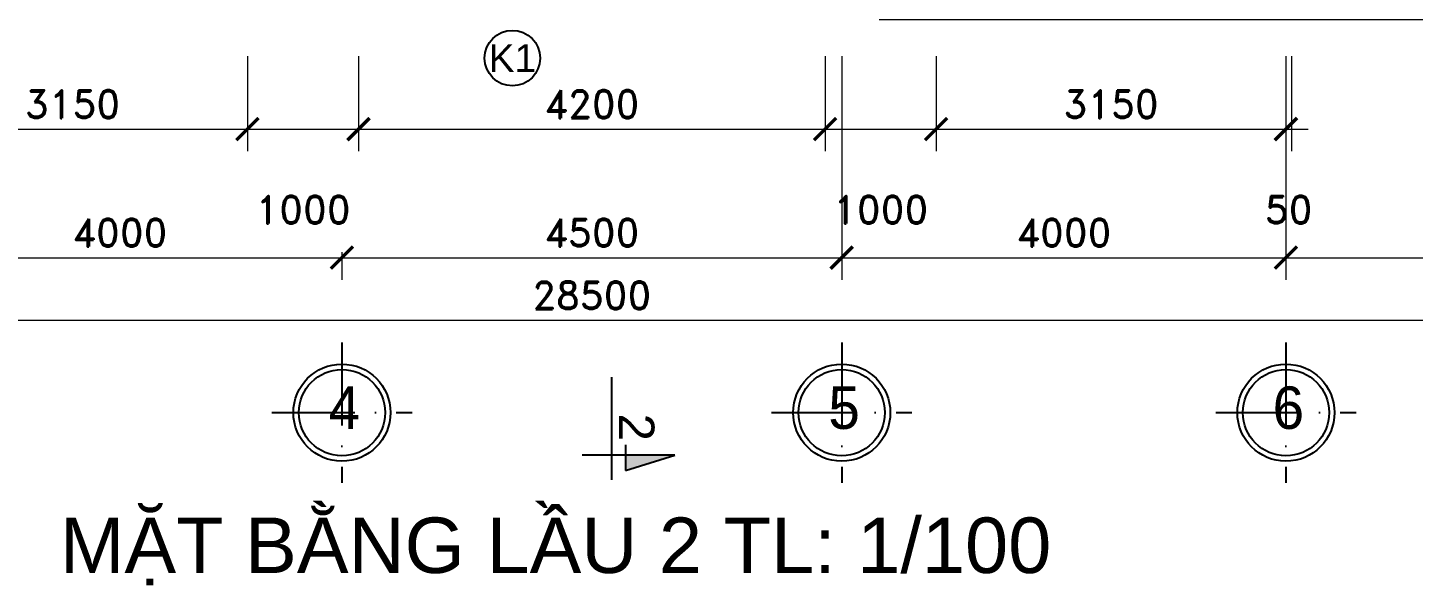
# Model space of a CAD drawing. Header units: inches. Extents: x 452443 to 881249, y 975131 to 1198310.
# Drawn here: x 687490 to 699966, y 1174502 to 1179524 of the extents above; entities that cross this region are included whole.
import ezdxf
from ezdxf.enums import TextEntityAlignment as Align

# ---------------------------------------------------------------- set-up
doc = ezdxf.new("R2010")
doc.units = ezdxf.units.IN
doc.header["$LTSCALE"] = 3.5
doc.header["$MEASUREMENT"] = 0
doc.linetypes.add('ACAD_ISO10W100', pattern=[18, 12, -3, 0, -3])
for name, color, linetype in [('DOOR-84', 84, 'Continuous'), ('hatch vl', 4, 'Continuous'), ('Netcat', 5, 'Continuous'), ('NOI THAT', 42, 'Continuous'), ('phong', 2, 'Continuous'), ('text', 3, 'Continuous'), ('TEXT2', 7, 'Continuous'), ('thuocdo', 3, 'Continuous'), ('VISIONABLE-LINE126', 126, 'Continuous')]:
    doc.layers.add(name, color=color, linetype=linetype)
doc.styles.add('chu 1', font='VHELVEN0.TTF')
doc.styles.add('romand', font='romand.shx')
doc.styles.add('STYLE5', font='VAVON_.TTF')
doc.styles.add('VNI-HELVE', font='VHELVEN0.TTF')
doc.dimstyles.new('TL100', dxfattribs={"dimscale": 100, "dimtxt": 2.5, "dimasz": 2, "dimexe": 2, "dimexo": 1, "dimgap": 1, "dimtad": 1, "dimdec": 0, "dimzin": 0, "dimdsep": 46, "dimtxsty": 'romand', "dimblk": 'ARCHTICK', "dimcen": 2, "dimdle": 2, "dimclrd": 256, "dimclre": 256, "dimclrt": 7, "dimadec": 0, "dimazin": 0, "dimtfac": 0.004, "dimtdec": 0, "dimtmove": 2, "dimatfit": 3, "dimfxl": 1, "dimtolj": 1, "dimtzin": 0, "dimlwd": 20, "dimlwe": 20, "dimarcsym": 1})

# ---------------------------------------------------------------- blocks, each defined once
blk = doc.blocks.new('truc tron')
at = {"layer": 'DOOR-84', "linetype": 'ACAD_ISO10W100', "ltscale": 20}
for p, q in [((0, -710), (0, 710)), ((710, 0), (-710, 0))]:
    blk.add_line(p, q, dxfattribs=at)
at = {"layer": 'DOOR-84', "linetype": 'Continuous'}
blk.add_circle((0, 0), 492, dxfattribs=at)
at = {"layer": 'NOI THAT', "linetype": 'Continuous'}
blk.add_circle((0, 0), 437, dxfattribs=at)
blk = doc.blocks.new('dc')
at = {"layer": 'Netcat'}
blk.add_hatch(color=256, dxfattribs=at).paths.add_polyline_path([(828, 672), (828, 147), (989, 147)])
for p, q in [((828, 672), (828, -310)), ((989, 147), (828, 672)), ((717, 147), (989, 147)), ((0, 0), (1087, 0))]:
    blk.add_line(p, q, dxfattribs=at)
at = {"style": 'VNI-HELVE', "flags": 4}
blk.add_attdef('E', text='', height=375, dxfattribs=at).set_placement((482, 272), align=Align.MIDDLE_CENTER)
blk = doc.blocks.new('_ArchTick')
at = {"color": 0, "linetype": 'ByBlock', "const_width": 0.15}
blk.add_lwpolyline([(-0.5, -0.5), (0.5, 0.5)], dxfattribs=at)
blk = doc.blocks.new('*D3153')
at = {"layer": 'DEFPOINTS', "color": 0}
for p in [(686319, 1177602), (690319, 1177602), (690319, 1177453)]:
    blk.add_point(p, dxfattribs=at)
at = {"layer": 'thuocdo', "lineweight": 20}
for p, q in [((686319, 1177502), (686319, 1177253)), ((690319, 1177502), (690319, 1177253)), ((686119, 1177453), (690519, 1177453))]:
    blk.add_line(p, q, dxfattribs=at)
at = {"layer": 'thuocdo', "lineweight": 20, "xscale": 200, "yscale": 200, "zscale": 200, "rotation": 180}
blk.add_blockref('_ArchTick', (686319, 1177453), dxfattribs=at)
at = {"layer": 'thuocdo', "lineweight": 20, "xscale": 200, "yscale": 200, "zscale": 200}
blk.add_blockref('_ArchTick', (690319, 1177453), dxfattribs=at)
at = {"layer": 'thuocdo', "color": 7, "insert": (688319, 1177678), "char_height": 250, "attachment_point": 5, "style": 'romand'}
blk.add_mtext('\\A1;4000', dxfattribs=at)
blk = doc.blocks.new('*D3154')
at = {"layer": 'DEFPOINTS', "color": 0}
for p in [(690319, 1177602), (694819, 1177602), (694819, 1177453)]:
    blk.add_point(p, dxfattribs=at)
at = {"layer": 'thuocdo', "lineweight": 20}
for p, q in [((690319, 1177502), (690319, 1177253)), ((694819, 1177502), (694819, 1177253)), ((690119, 1177453), (695019, 1177453))]:
    blk.add_line(p, q, dxfattribs=at)
at = {"layer": 'thuocdo', "lineweight": 20, "xscale": 200, "yscale": 200, "zscale": 200, "rotation": 180}
blk.add_blockref('_ArchTick', (690319, 1177453), dxfattribs=at)
at = {"layer": 'thuocdo', "lineweight": 20, "xscale": 200, "yscale": 200, "zscale": 200}
blk.add_blockref('_ArchTick', (694819, 1177453), dxfattribs=at)
at = {"layer": 'thuocdo', "color": 7, "insert": (692569, 1177678), "char_height": 250, "attachment_point": 5, "style": 'romand'}
blk.add_mtext('\\A1;4500', dxfattribs=at)
blk = doc.blocks.new('*D3155')
at = {"layer": 'DEFPOINTS', "color": 0}
for p in [(694819, 1179368), (698819, 1179368), (698819, 1177453)]:
    blk.add_point(p, dxfattribs=at)
at = {"layer": 'thuocdo', "lineweight": 20}
for p, q in [((694819, 1179268), (694819, 1177253)), ((698819, 1179268), (698819, 1177253)), ((694619, 1177453), (699019, 1177453))]:
    blk.add_line(p, q, dxfattribs=at)
at = {"layer": 'thuocdo', "lineweight": 20, "xscale": 200, "yscale": 200, "zscale": 200, "rotation": 180}
blk.add_blockref('_ArchTick', (694819, 1177453), dxfattribs=at)
at = {"layer": 'thuocdo', "lineweight": 20, "xscale": 200, "yscale": 200, "zscale": 200}
blk.add_blockref('_ArchTick', (698819, 1177453), dxfattribs=at)
at = {"layer": 'thuocdo', "color": 7, "insert": (696819, 1177678), "char_height": 250, "attachment_point": 5, "style": 'romand'}
blk.add_mtext('\\A1;4000', dxfattribs=at)
blk = doc.blocks.new('*D3156')
at = {"layer": 'DEFPOINTS', "color": 0}
for p in [(698819, 1179368), (702819, 1179368), (702819, 1177453)]:
    blk.add_point(p, dxfattribs=at)
at = {"layer": 'thuocdo', "lineweight": 20}
for p, q in [((698819, 1179268), (698819, 1177253)), ((702819, 1179268), (702819, 1177253)), ((698619, 1177453), (703019, 1177453))]:
    blk.add_line(p, q, dxfattribs=at)
at = {"layer": 'thuocdo', "lineweight": 20, "xscale": 200, "yscale": 200, "zscale": 200, "rotation": 180}
blk.add_blockref('_ArchTick', (698819, 1177453), dxfattribs=at)
at = {"layer": 'thuocdo', "lineweight": 20, "xscale": 200, "yscale": 200, "zscale": 200}
blk.add_blockref('_ArchTick', (702819, 1177453), dxfattribs=at)
at = {"layer": 'thuocdo', "color": 7, "insert": (700819, 1177678), "char_height": 250, "attachment_point": 5, "style": 'romand'}
blk.add_mtext('\\A1;4000', dxfattribs=at)
blk = doc.blocks.new('*D3165')
at = {"layer": 'DEFPOINTS', "color": 0}
for p in [(678319, 1178383), (706819, 1178383), (706819, 1176889)]:
    blk.add_point(p, dxfattribs=at)
at = {"layer": 'thuocdo', "lineweight": 20}
for p, q in [((678319, 1178283), (678319, 1176689)), ((706819, 1178283), (706819, 1176689)), ((678119, 1176889), (707019, 1176889))]:
    blk.add_line(p, q, dxfattribs=at)
at = {"layer": 'thuocdo', "lineweight": 20, "xscale": 200, "yscale": 200, "zscale": 200, "rotation": 180}
blk.add_blockref('_ArchTick', (678319, 1176889), dxfattribs=at)
at = {"layer": 'thuocdo', "lineweight": 20, "xscale": 200, "yscale": 200, "zscale": 200}
blk.add_blockref('_ArchTick', (706819, 1176889), dxfattribs=at)
at = {"layer": 'thuocdo', "color": 7, "insert": (692569, 1177114), "char_height": 250, "attachment_point": 5, "style": 'romand'}
blk.add_mtext('\\A1;28500', dxfattribs=at)
blk = doc.blocks.new('*D3195')
at = {"layer": 'DEFPOINTS', "color": 0}
for p in [(686319, 1179368), (689469, 1179368), (689469, 1178611)]:
    blk.add_point(p, dxfattribs=at)
at = {"layer": 'thuocdo', "lineweight": 20}
for p, q in [((686319, 1179268), (686319, 1178411)), ((689469, 1179268), (689469, 1178411)), ((686119, 1178611), (689669, 1178611))]:
    blk.add_line(p, q, dxfattribs=at)
at = {"layer": 'thuocdo', "lineweight": 20, "xscale": 200, "yscale": 200, "zscale": 200, "rotation": 180}
blk.add_blockref('_ArchTick', (686319, 1178611), dxfattribs=at)
at = {"layer": 'thuocdo', "lineweight": 20, "xscale": 200, "yscale": 200, "zscale": 200}
blk.add_blockref('_ArchTick', (689469, 1178611), dxfattribs=at)
at = {"layer": 'thuocdo', "color": 7, "insert": (687894, 1178836), "char_height": 250, "attachment_point": 5, "style": 'romand'}
blk.add_mtext('\\A1;3150', dxfattribs=at)
blk = doc.blocks.new('*D3196')
at = {"layer": 'DEFPOINTS', "color": 0}
for p in [(689469, 1179368), (690469, 1179368), (690469, 1178611)]:
    blk.add_point(p, dxfattribs=at)
at = {"layer": 'thuocdo', "lineweight": 20}
for p, q in [((689469, 1179268), (689469, 1178411)), ((690469, 1179268), (690469, 1178411)), ((689269, 1178611), (690669, 1178611))]:
    blk.add_line(p, q, dxfattribs=at)
at = {"layer": 'thuocdo', "lineweight": 20, "xscale": 200, "yscale": 200, "zscale": 200, "rotation": 180}
blk.add_blockref('_ArchTick', (689469, 1178611), dxfattribs=at)
at = {"layer": 'thuocdo', "lineweight": 20, "xscale": 200, "yscale": 200, "zscale": 200}
blk.add_blockref('_ArchTick', (690469, 1178611), dxfattribs=at)
at = {"layer": 'thuocdo', "color": 7, "insert": (689969, 1177886), "char_height": 250, "attachment_point": 5, "style": 'romand'}
blk.add_mtext('\\A1;1000', dxfattribs=at)
blk = doc.blocks.new('*D3197')
at = {"layer": 'DEFPOINTS', "color": 0}
for p in [(690469, 1179368), (694669, 1179368), (694669, 1178611)]:
    blk.add_point(p, dxfattribs=at)
at = {"layer": 'thuocdo', "lineweight": 20}
for p, q in [((690469, 1179268), (690469, 1178411)), ((694669, 1179268), (694669, 1178411)), ((690269, 1178611), (694869, 1178611))]:
    blk.add_line(p, q, dxfattribs=at)
at = {"layer": 'thuocdo', "lineweight": 20, "xscale": 200, "yscale": 200, "zscale": 200, "rotation": 180}
blk.add_blockref('_ArchTick', (690469, 1178611), dxfattribs=at)
at = {"layer": 'thuocdo', "lineweight": 20, "xscale": 200, "yscale": 200, "zscale": 200}
blk.add_blockref('_ArchTick', (694669, 1178611), dxfattribs=at)
at = {"layer": 'thuocdo', "color": 7, "insert": (692569, 1178836), "char_height": 250, "attachment_point": 5, "style": 'romand'}
blk.add_mtext('\\A1;4200', dxfattribs=at)
blk = doc.blocks.new('*D3198')
at = {"layer": 'DEFPOINTS', "color": 0}
for p in [(694669, 1179368), (695670, 1179368), (695670, 1178611)]:
    blk.add_point(p, dxfattribs=at)
at = {"layer": 'thuocdo', "lineweight": 20}
for p, q in [((694669, 1179268), (694669, 1178411)), ((695670, 1179268), (695670, 1178411)), ((694469, 1178611), (695870, 1178611))]:
    blk.add_line(p, q, dxfattribs=at)
at = {"layer": 'thuocdo', "lineweight": 20, "xscale": 200, "yscale": 200, "zscale": 200, "rotation": 180}
blk.add_blockref('_ArchTick', (694669, 1178611), dxfattribs=at)
at = {"layer": 'thuocdo', "lineweight": 20, "xscale": 200, "yscale": 200, "zscale": 200}
blk.add_blockref('_ArchTick', (695670, 1178611), dxfattribs=at)
at = {"layer": 'thuocdo', "color": 7, "insert": (695170, 1177886), "char_height": 250, "attachment_point": 5, "style": 'romand'}
blk.add_mtext('\\A1;1000', dxfattribs=at)
blk = doc.blocks.new('*D3199')
at = {"layer": 'DEFPOINTS', "color": 0}
for p in [(695670, 1179368), (698819, 1179368), (698819, 1178611)]:
    blk.add_point(p, dxfattribs=at)
at = {"layer": 'thuocdo', "lineweight": 20}
for p, q in [((695670, 1179268), (695670, 1178411)), ((698819, 1179268), (698819, 1178411)), ((695470, 1178611), (699019, 1178611))]:
    blk.add_line(p, q, dxfattribs=at)
at = {"layer": 'thuocdo', "lineweight": 20, "xscale": 200, "yscale": 200, "zscale": 200, "rotation": 180}
blk.add_blockref('_ArchTick', (695670, 1178611), dxfattribs=at)
at = {"layer": 'thuocdo', "lineweight": 20, "xscale": 200, "yscale": 200, "zscale": 200}
blk.add_blockref('_ArchTick', (698819, 1178611), dxfattribs=at)
at = {"layer": 'thuocdo', "color": 7, "insert": (697245, 1178836), "char_height": 250, "attachment_point": 5, "style": 'romand'}
blk.add_mtext('\\A1;3150', dxfattribs=at)
blk = doc.blocks.new('*D3201')
at = {"layer": 'DEFPOINTS', "color": 0}
for p in [(698819, 1179368), (698869, 1179368), (698869, 1178611)]:
    blk.add_point(p, dxfattribs=at)
at = {"layer": 'thuocdo', "lineweight": 20}
for p, q in [((698819, 1179268), (698819, 1178411)), ((698869, 1179268), (698869, 1178411)), ((698819, 1178611), (698869, 1178611))]:
    blk.add_line(p, q, dxfattribs=at)
at = {"layer": 'thuocdo', "color": 7, "insert": (698844, 1177886), "char_height": 250, "attachment_point": 5, "style": 'romand'}
blk.add_mtext('\\A1;50', dxfattribs=at)
blk = doc.blocks.new('*D3263')
at = {"layer": 'DEFPOINTS', "color": 0}
for p in [(698377, 1180098), (695058, 1179598), (707496, 1179598)]:
    blk.add_point(p, dxfattribs=at)
at = {"layer": 'thuocdo', "lineweight": 20}
for p, q in [((707496, 1180298), (707496, 1179398)), ((698477, 1180098), (707696, 1180098)), ((695158, 1179598), (707696, 1179598))]:
    blk.add_line(p, q, dxfattribs=at)
at = {"layer": 'thuocdo', "lineweight": 20, "xscale": 200, "yscale": 200, "zscale": 200}
for p, rotation in [((707496, 1180098), 90), ((707496, 1179598), 270)]:
    blk.add_blockref('_ArchTick', p, dxfattribs=dict(at, rotation=rotation))
at = {"layer": 'thuocdo', "color": 7, "insert": (708221, 1179848), "char_height": 250, "attachment_point": 5, "rotation": 90, "style": 'romand'}
blk.add_mtext('\\A1;500', dxfattribs=at)

msp = doc.modelspace()

# ---------------------------------------------------------------- linework, layer by layer
at = {"layer": 'hatch vl'}
msp.add_circle((691854.1, 1179250.3), 250, dxfattribs=at)

# ---------------------------------------------------------------- block references
at = {"layer": 'phong'}
ref = msp.add_blockref('dc', (692747, 1176376.7), dxfattribs=dict(at, xscale=0.8499999999767169, yscale=0.8499999999767169, zscale=0.8500000000058208, rotation=270))
ref.add_attrib('E', '2', dxfattribs={"layer": '0', "height": 318.8, "rotation": 270, "style": 'VNI-HELVE'}).set_placement((692973.2, 1175925.6), align=Align.MIDDLE_CENTER)
at = {"layer": 'VISIONABLE-LINE126', "linetype": 'Continuous', "xscale": 0.8886240000138059, "yscale": 0.8886240000138059, "zscale": 0.8886240000138059, "rotation": 180}
for p in [(690319.4, 1176057.3), (694819.4, 1176057.3), (698819.4, 1176057.3)]:
    msp.add_blockref('truc tron', p, dxfattribs=at)

# ---------------------------------------------------------------- texts
at = {"insert": (691854.1, 1179250.3), "char_height": 250, "width": 407.041, "attachment_point": 5, "style": 'chu 1'}
msp.add_mtext('K1', dxfattribs=at)
at = {"layer": 'text', "linetype": 'Continuous', "style": 'STYLE5'}
for s, p in [('4', (690341.1, 1175910.7)), ('5', (694841.1, 1175910.7)), ('6', (698841.1, 1175910.7))]:
    msp.add_text(s, height=382.5, dxfattribs=at).set_placement(p, align=Align.CENTER)
at = {"layer": 'TEXT2', "insert": (687779.2, 1175112.7), "char_height": 500, "attachment_point": 1, "style": 'VNI-HELVE'}
msp.add_mtext_dynamic_manual_height_columns('{\\C7;MAËT BAÈNG LAÀU 2 TL: 1/100}', width=10186.878, gutter_width=1000, heights=[0], dxfattribs=at)

# ---------------------------------------------------------------- dimensions: what is measured, and where the dimension line sits
at = {"layer": 'thuocdo'}
dim = msp.add_linear_dim(base=(707496.1, 1179598.2), p1=(698376.7, 1180098.2), p2=(695058.1, 1179598.2), angle=90, dimstyle='TL100', override={"dimarcsym": 1}, dxfattribs=at)
dim.commit()
dim.dimension.update_dxf_attribs({"geometry": '*D3263', "text_midpoint": (708221.1, 1179848.2)})
for base, p1, p2, override, picture, middle in [((689469, 1178610.7), (686319.4, 1179368.3), (689469, 1179368.3), {"dimfxl": 10, "dimarcsym": 1}, '*D3195', (687894.2, 1178835.7)), ((690469.4, 1178610.7), (689469, 1179368.3), (690469.4, 1179368.3), {"dimfxl": 10, "dimarcsym": 1}, '*D3196', (689969.2, 1177885.7)), ((694669.4, 1178610.7), (690469.4, 1179368.3), (694669.4, 1179368.3), {"dimfxl": 10, "dimarcsym": 1}, '*D3197', (692569.4, 1178835.7)), ((695669.7, 1178610.7), (694669.4, 1179368.3), (695669.7, 1179368.3), {"dimfxl": 10, "dimarcsym": 1}, '*D3198', (695169.5, 1177885.7)), ((698819.4, 1177453.2), (694819.4, 1179368.3), (698819.4, 1179368.3), {"dimarcsym": 1}, '*D3155', (696819.4, 1177678.2)), ((698819.4, 1178610.7), (695669.7, 1179368.3), (698819.4, 1179368.3), {"dimfxl": 10, "dimarcsym": 1}, '*D3199', (697244.5, 1178835.7)), ((702819.4, 1177453.2), (698819.4, 1179368.3), (702819.4, 1179368.3), {"dimarcsym": 1}, '*D3156', (700819.4, 1177678.2)), ((698869.4, 1178610.7), (698819.4, 1179368.3), (698869.4, 1179368.3), {"dimfxl": 10, "dimarcsym": 1}, '*D3201', (698844.4, 1177885.7)), ((706819.4, 1176888.6), (678319.4, 1178382.6), (706819.4, 1178382.6), {"dimarcsym": 1}, '*D3165', (692569.4, 1177113.6)), ((690319.4, 1177453.2), (686319.4, 1177602.5), (690319.4, 1177602.5), {"dimarcsym": 1}, '*D3153', (688319.4, 1177678.2)), ((694819.4, 1177453.2), (690319.4, 1177602.5), (694819.4, 1177602.5), {"dimarcsym": 1}, '*D3154', (692569.4, 1177678.2))]:
    dim = msp.add_linear_dim(base=base, p1=p1, p2=p2, dimstyle='TL100', override=override, dxfattribs=at)
    dim.commit()
    dim.dimension.update_dxf_attribs({"geometry": picture, "text_midpoint": middle})

doc.saveas('drawing.dxf')
